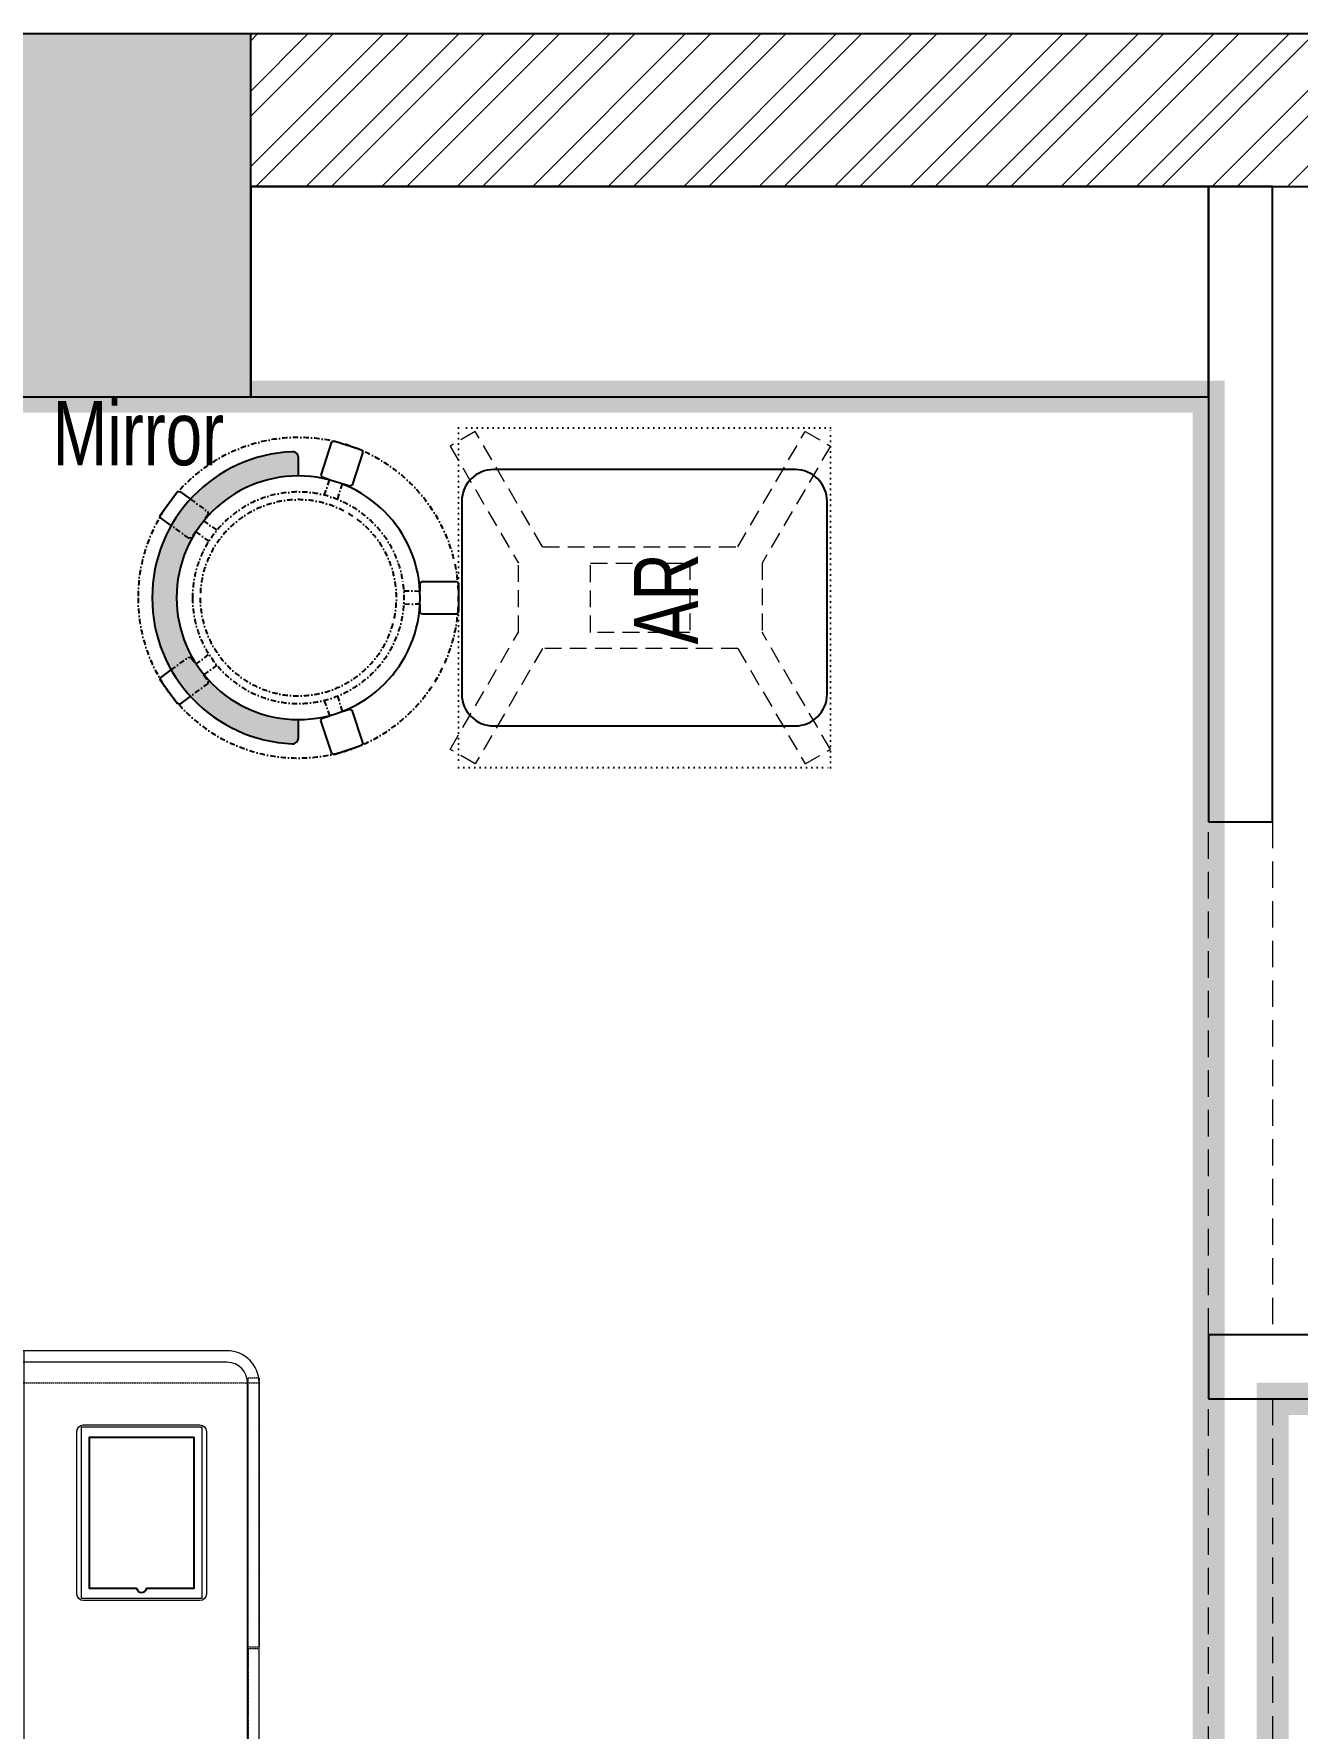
# Model space of a CAD drawing. Header units: feet. Extents: x 9216052 to 9238619, y -7067889 to -7056358.
# Drawn here: x 9232457 to 9234427, y -7059001 to -7056358 of the extents above; entities that cross this region are included whole.
import ezdxf

# ---------------------------------------------------------------- set-up
doc = ezdxf.new("R2010")
doc.units = ezdxf.units.FT
doc.header["$LTSCALE"] = 33
doc.header["$MEASUREMENT"] = 0
for name, pattern in [('a_p6_plan_L18$0$HIDDEN', [0.375, 0.25, -0.125]), ('ACAD_ISO03W100', [30, 12, -18]), ('DASHDOT2', [0.5, 0.25, -0.125, 0, -0.125]), ('DOT', [0.25, 0, -0.25]), ('HIDDEN2', [4.7624999999999975, 3.174999999999998, -1.587499999999999]), ('HIDDENX2', [0.75, 0.5, -0.25])]:
    doc.linetypes.add(name, pattern=pattern)
for name, color, linetype in [('A-WALL', 1, 'Continuous'), ('column', 10, 'Continuous'), ('LAMINATE FINISH', 80, 'Continuous')]:
    doc.layers.add(name, color=color, linetype=linetype)
for name, color, linetype, lineweight in [('HATCH', 9, 'Continuous', 9), ('LENS-CURTAIN', 5, 'a_p6_plan_L18$0$HIDDEN', 9), ('LENS-PARTITION', 21, 'Continuous', 25), ('LENS-TEXT', 31, 'Continuous', 5), ('LENS_DIMENSION', 193, 'Continuous', 0), ('LENS_TEXT', 31, 'Continuous', 5), ('LK-FF&E FLOOR', 1, 'Continuous', 9), ('LK-MIRROR', 133, 'Continuous', 13), ('LK-TILES FINISH', 251, 'Continuous', 5), ('LN-ELEVATION-1', 81, 'Continuous', 25), ('LN-ELEVATION-2', 103, 'Continuous', 20), ('LN-ELEVATION-4', 145, 'Continuous', 13), ('LN-HATCH', 251, 'Continuous', 0)]:
    doc.layers.add(name, color=color, linetype=linetype, lineweight=lineweight)
doc.styles.add('LK TXT', font='GILC____.TTF', dxfattribs={"height": 100})

# ---------------------------------------------------------------- blocks, each defined once
blk = doc.blocks.new('A$Cca4fbe6c')
at = {"layer": 'column'}
h = blk.add_hatch(color=8, dxfattribs=at)
h.dxf.hatch_style = 1
h.paths.add_polyline_path([(-340, 6937), (-340, 6707), (-340, 6582), (-230, 6582), (0, 6582), (0, 6932.5)])
h.paths.add_polyline_path([(-2410, 6937), (-2410, 6699), (-2410, 6359), (-1918, 6359), (-1918, 6707), (-1918, 6937)])
h.paths.add_polyline_path([(-5824, 6699), (-5824, 6937), (-6317, 6937), (-6317, 6698), (-6317, 6371), (-5824, 6371)])
h.paths.add_polyline_path([(-9677, 6698), (-9677, 6937), (-10174, 6937), (-10174, 6693), (-10174, 6366), (-9677, 6366)])
h.paths.add_polyline_path([(-13455, 6693), (-13455, 6937), (-13952, 6937), (-13952, 6688), (-13952, 6356), (-13455, 6356)])
h.paths.add_polyline_path([(-1950, -182), (-1950, 0), (-1950, 233), (-1950, 418), (-2550, 418), (-2550, -182)])
h.paths.add_polyline_path([(-17338, 221), (-17542, 221), (-17542, -92), (-17522, -92), (-17342, -92), (-17108, -92), (-17108, 221)])
at = {"layer": 'LN-HATCH'}
h = blk.add_hatch(dxfattribs=at)
h.set_pattern_fill('ANSI32', color=256, scale=222)
h.set_pattern_definition([(45, (-3143387.624186558, 5410740.35921923), (-58.86663953378008, 58.86663953378008), []), (45, (-3143348.379760268, 5410740.35921923), (-58.86663953378008, 58.86663953378008), [])])
h.paths.add_polyline_path([(-340, 6707), (-340, 6937), (-1918, 6937), (-1918, 6707)])
h.paths.add_polyline_path([(-5824, 6937), (-5824, 6699), (-2410, 6699), (-2410, 6937)])
h.paths.add_polyline_path([(-6317, 6698), (-6317, 6937), (-9677, 6937), (-9677, 6698)])
h.paths.add_polyline_path([(-10174, 6693), (-10174, 6937), (-13455, 6937), (-13455, 6693)])
h.paths.add_polyline_path([(-19298, 6937), (-19298, 4816), (-19068, 4816), (-19068, 6688), (-17558, 6688), (-17558, 4816), (-17558, 4597), (-17258, 4597), (-17258, 6688), (-13952, 6688), (-13952, 6937)])
h.paths.add_polyline_path([(-1950, 0), (0, 9.313226e-10), (0, 6582), (-230, 6582), (-230, 2001), (-2061, 2001), (-2061, 1754), (-1941, 1754), (-1941, 1849), (-244, 1849), (-244, 233), (-1950, 233)])
at = {"layer": 'A-WALL'}
for p, q in [((-2410, 6937), (-5824, 6937)), ((-5824, 6699), (-2410, 6699))]:
    blk.add_line(p, q, dxfattribs=at)
at = {"layer": 'column'}
blk.add_lwpolyline([(-6317, 6698), (-6317, 6371), (-5824, 6371), (-5824, 6699), (-5824, 6937), (-6317, 6937)], close=True, dxfattribs=at)
blk = doc.blocks.new('AR')
at = {"layer": 'LN-ELEVATION-2', "linetype": 'DOT', "lineweight": 25}
blk.add_lwpolyline([(0, 13.41378593863919), (530, 13.41378593863919), (530, 593.4137859386392), (0, 593.4137859386392)], close=True, dxfattribs=at)
at = {"layer": 'LN-ELEVATION-2', "lineweight": 25}
blk.add_lwpolyline([(465, 68.22063546301797), (465, 538.2206354630179, 0.4142135623730951), (415, 588.2206354630177), (115, 588.2206354630177, 0.4142135623730951), (65, 538.2206354630179), (65, 68.22063546301797, 0.4142135623730951), (115, 18.22063546301797), (415, 18.22063546301797, 0.4142135623730951)], format="xyb", close=True, dxfattribs=at)
at = {"layer": 'LN-ELEVATION-4', "linetype": 'HIDDEN2', "ltscale": 0.25}
for points in [[(185.8456009030342, 448.8780772723258), (5.888936847448348, 554.0078910568263), (28.48512306064368, 593.350836840691), (211.0874861851335, 486.6754184374586)], [(344.154399111867, 448.8780772762837), (524.1110631600021, 554.0078910947777), (501.5148769393563, 593.3508368753828), (318.9125138223171, 486.6754184374586)], [(211.0874861851335, 486.6754184376913), (318.9125138223171, 486.6754184376913)], [(185.8456009030342, 144.472759603057), (185.8456009030342, 448.8780772723258)], [(344.154399111867, 448.8780772762837), (344.154399111867, 144.4727595990989)], [(185.8456009030342, 144.472759603057), (5.888936847448348, 39.34294581855647), (28.48512306064368, 3.46917659e-08), (211.0874861851335, 106.6754184379242)], [(344.154399111867, 144.4727595990989), (524.1110631600021, 39.34294578060508), (501.5148769393563, 0), (318.9125138223171, 106.6754184379242)], [(318.9125138223171, 106.6754184376914), (211.0874861851335, 106.6754184376914)]]:
    blk.add_lwpolyline(points, dxfattribs=at)
blk.add_lwpolyline([(210.8456009030342, 373.9866790841333), (319.154399111867, 373.9866790841333), (319.154399111867, 219.3641577917151), (210.8456009030342, 219.3641577917151)], close=True, dxfattribs=at)
blk = doc.blocks.new('DR STOOL')
at = {"layer": 'HATCH'}
h = blk.add_hatch(dxfattribs=at)
h.set_pattern_fill('ANSI36', color=250, angle=-90.00000000000001)
h.set_pattern_definition([(315, (-227.8099174643867, 917.3997257252777), (6.173926083235043, -1.683798022700468), [7.9375, -1.587499999999999, 0, -1.587499999999999])])
edge = h.paths.add_edge_path()
edge.add_line((-190.0000000041909, 4.511094e-10), (-218.6899174675346, 4.511094e-10))
edge.add_arc((-218.6899174670689, 9.120000000388245), 9.119999999940092, 177.6119845363388, 269.9999999996136, ccw=False)
edge.add_arc((-1.8626451e-09, 3.565219e-10), 228.000000002257, 2.3880154632688004, 177.6119845367313, ccw=False)
edge.add_arc((218.6899174633436, 9.120000000497384), 9.120000000051716, -90.00000000034493, 2.3880154629299, ccw=False)
edge.add_line((218.6899174633436, 4.511094e-10), (190, 4.511094e-10))
edge.add_arc((-1.8626451e-09, 4.511094e-10), 190.000000001979, -1.27e-14, 180)
at = {"layer": 'LN-ELEVATION-1', "color": 1, "ltscale": 100}
for p, q in [((-128.6221585394814, 215.4841044476634), (-165.2704676063731, 189.0243927398114)), ((-124.7228340068832, 214.8545704018979), (-128.6221585394814, 215.4841044476634)), ((-112.6981821293011, 198.1996966340157), (-124.7228340068832, 214.8545704018979)), ((124.7553772013634, 214.9803744515593), (112.5488144652918, 198.2845540212292)), ((128.7014972954057, 215.5933048763618), (124.7553772013634, 214.9803744515593)), ((128.7014972954057, 215.5933048763618), (124.7553772013634, 214.9803744515593)), ((165.1911288509145, 188.915192311113), (128.7014972954057, 215.5933048763618)), ((165.1911288509145, 188.915192311113), (128.7014972954057, 215.5933048763618)), ((-165.2704676063731, 189.0243927398114), (-165.9069543029182, 185.0820035930228)), ((-165.9069543029182, 185.0820035930228), (-153.8003208162263, 168.3135803133482)), ((153.6734594982117, 168.4294150282658), (165.7973639420234, 185.0121775862135)), ((165.7973639420234, 185.0121775862135), (165.1911288509145, 188.915192311113)), ((165.7973639420234, 185.0121775862135), (165.1911288509145, 188.915192311113)), ((-242.9550312487409, -52.24013893969095), (-244.7482102331705, -55.75945052818861)), ((-191.2928382232785, -35.45407700946089), (-242.9550312487409, -52.24013893969095)), ((-187.9259491492994, -37.1695928365807), (-191.2928382232785, -35.45407700946089)), ((-184.1424400564283, -48.81403796559607), (-187.9259491492994, -37.1695928365807)), ((188.0651108901948, -36.96233201187715), (184.0504167033359, -49.19388854173303)), ((191.3981811110861, -35.27656588272658), (188.0651108901948, -36.96233201187715)), ((243.0100176925771, -52.21682526778022), (191.3981811110861, -35.27656588272658)), ((244.8123673382215, -55.78040257930116), (243.0100176925771, -52.21682526778022)), ((-244.7482102331705, -55.75945052818861), (-230.7800458371639, -98.74904560100549)), ((-173.8639617776498, -80.4479453730819), (-177.8421125086024, -68.2044548037811)), ((177.6922140880488, -68.56540505095472), (173.8739495249465, -80.1985000452405)), ((230.715890809428, -98.7280946081737), (244.8123673382215, -55.78040257930116)), ((-230.7800458371639, -98.74904560100549), (-227.2218665438704, -100.5620286722478)), ((-227.2218665438704, -100.5620286722478), (-175.5596735184081, -83.7759667420105)), ((-175.5596735184081, -83.7759667420105), (-173.8639617776498, -80.4479453730819)), ((173.8739495249465, -80.1985000452405), (175.5794035866856, -83.5704969359358)), ((175.5794035866856, -83.5704969359358), (227.1912401677109, -100.5107563209894)), ((227.1912401677109, -100.5107563209894), (230.715890809428, -98.7280946081737)), ((-22.72193054761737, -190.2142363802995), (-25.39390889601782, -192.886214728569)), ((-25.39390889601782, -192.886214728569), (-25.39390889601782, -247.2070584567482)), ((-10.47823652112856, -190.2142363802995), (-22.72193054761737, -190.2142363802995)), ((22.78362171910703, -190.2142363802995), (9.910054048988968, -190.2142363802995)), ((25.42475448176265, -192.8553691428751), (22.78362171910703, -190.2142363802995)), ((25.42475448176265, -247.1762128710543), (25.42475448176265, -192.8553691428751)), ((-25.39390889601782, -247.2070584567482), (-22.60096735274419, -250)), ((-22.60096735274419, -250), (22.60096735274419, -250)), ((22.60096735274419, -250), (25.42475448176265, -247.1762128710543))]:
    blk.add_line(p, q, dxfattribs=at)
at = {"layer": 'LN-ELEVATION-1', "linetype": 'DASHDOT2'}
for p, q in [((-92.92521573789418, 170.8129362839827), (-112.6981821293011, 198.1996966340157)), ((112.5488144652918, 198.2845540212292), (92.69529851106927, 171.1294289919315)), ((-153.8003208162263, 168.3135803133482), (-134.1093360339291, 141.0403694751003)), ((-103.4542870586738, 159.9154408004979), (-93.52748446213081, 167.0824927485227)), ((-88.15393704269081, 139.4771787207864), (-103.4542870586738, 159.9154408004979)), ((-93.52748446213081, 167.0824927485227), (-92.92521573789418, 170.8129362839827)), ((103.6608748426661, 159.8406005539291), (88.19885099539533, 139.4487815762331)), ((92.69529851106927, 171.1294289919315), (93.26858203159645, 167.4385604566923)), ((93.26858203159645, 167.4385604566923), (103.6608748426661, 159.8406005539291)), ((133.7372852512635, 141.1612321265929), (153.6734594982117, 168.4294150282658)), ((-134.1093360339291, 141.0403694751003), (-130.4219571123831, 140.4450534014686)), ((-130.4219571123831, 140.4450534014686), (-119.9844727469608, 147.9808124662595)), ((-119.9844727469608, 147.9808124662595), (-105.3687285655178, 126.9741353208374)), ((105.4096150295809, 126.94019481352), (120.1194891873747, 147.8074627162714)), ((120.1194891873747, 147.8074627162714), (130.0033113472163, 140.5812532722048)), ((130.0033113472163, 140.5812532722048), (133.7372852512635, 141.1612321265929)), ((-159.954806596972, -40.49024384317454), (-184.1424400564283, -48.81403796559607)), ((184.0504167033359, -49.19388854173303), (159.8786162491887, -40.79004861696012)), ((-177.8421125086024, -68.2044548037811), (-153.4148110738024, -60.73628028803068)), ((153.3006618716754, -61.02382378749462), (177.6922140880488, -68.56540505095472)), ((-10.92024635523557, -164.6382343793375), (-10.47823652112856, -190.2142363802995)), ((9.910054048988968, -190.2142363802995), (10.35584833659231, -164.674698740353))]:
    blk.add_line(p, q, dxfattribs=at)
at = {"layer": 'LN-ELEVATION-1', "color": 1, "ltscale": 100}
blk.add_lwpolyline([(-190.0000000023283, 0), (-218.6899174656719, 0, -0.4264743413925903), (-227.8019973598421, 9.5, -0.959166304662544), (227.8019973593764, 9.5, -0.4264743413925903), (218.6899174647406, 0), (190.0000000013969, 0)], format="xyb", dxfattribs=at)
at = {"layer": 'LN-ELEVATION-1', "linetype": 'DASHDOT2'}
for radius in [250, 165, 153]:
    blk.add_circle((0, 0), radius, dxfattribs=at)
at = {"layer": 'LN-ELEVATION-1', "color": 1, "ltscale": 100}
blk.add_circle((0, 0), 190, dxfattribs=at)
blk = doc.blocks.new('I-PAD Frame')
at = {"color": 3, "linetype": 'Continuous'}
blk.add_lwpolyline([(357868.7410323084, -232321.1361381283), (358122.7410323085, -232321.1361381283, 0.4142135623713902), (358132.7410323086, -232311.1361381283), (358132.7410323086, -232129.1361381283, 0.4142135623713902), (358122.7410323085, -232119.1361381283), (357868.7410323084, -232119.1361381283, 0.4142135623713902), (357858.7410323085, -232129.1361381283), (357858.7410323085, -232311.1361381283, 0.4142135623713902)], format="xyb", close=True, dxfattribs=at)
at = {"color": 3, "linetype": 'Continuous', "lineweight": 25}
blk.add_lwpolyline([(358113.2410323085, -232229.6755301424), (358113.2410323085, -232302.1361381283), (357878.2410323086, -232302.1361381283), (357878.2410323086, -232138.1361381283), (358113.2410323085, -232138.1361381283), (358113.2410323085, -232210.5967461141, 0.3275382217372251), (358114.6410323081, -232212.5046245168, -0.733799385757267), (358114.6410323086, -232227.7676517396, 0.3275382217372252)], format="xyb", close=True, dxfattribs=at)
blk = doc.blocks.new('Billing Counter 1800')
at = {"color": 5, "linetype": 'HIDDENX2', "ltscale": 0.025}
for p, q in [((-849.9999978118577, -374.9978339364752), (-850.0000002956948, 375)), ((849.9999976539983, -374.9978339364752), (850.0000001378356, 375))]:
    blk.add_line(p, q, dxfattribs=at)
at = {"color": 0, "linetype": 'Continuous'}
for p, q in [((850, 375), (-850, 375)), ((900, -325), (900, 325)), ((-850, -375), (850, -375))]:
    blk.add_line(p, q, dxfattribs=at)
at = {"color": 2, "linetype": 'Continuous'}
blk.add_line((849, -375), (849.9999976539983, -374.9978339364752), dxfattribs=at)
at = {"color": 2, "linetype": 'HIDDENX2', "ltscale": 0.025}
for points in [[(-857.9999984272289, 375), (-437.4115580061916, 375), (-437.4115580851212, 358), (-857.9999985061586, 358)], [(435.3333326776046, 375), (-435.2551077436656, 375), (-435.2551076647359, 358), (435.3333327565342, 358)], [(437.3333327565342, 375), (857.9217731775715, 375), (857.9217730986419, 358), (437.3333326776046, 358)], [(-857.9999984272289, -375), (-437.4115580061916, -375), (-437.4115580851212, -358), (-857.9999985061586, -358)], [(435.3333326776046, -375), (-435.2551077436656, -375), (-435.2551076647359, -358), (435.3333327563014, -358)], [(437.3333327563013, -375), (857.9217731775715, -375), (857.9217730986419, -358), (437.3333326776046, -358)]]:
    blk.add_lwpolyline(points, close=True, dxfattribs=at)
at = {"color": 5, "linetype": 'Continuous'}
for points in [[(-780.9166655030566, 97.25000000000001), (-513.9166655030567, 97.25000000000001), (-513.9166655030567, 286.25), (-780.9166655030566, 286.25)], [(780.9166655030566, 97.25000000000001), (513.9166655030567, 97.25000000000001), (513.9166655030567, 286.25), (780.9166655030566, 286.25)], [(-780.9166655030566, -97.25000000000001), (-513.9166655030567, -97.25000000000001), (-513.9166655030567, -286.25), (-780.9166655030566, -286.25)], [(780.9166655030566, -97.25000000000001), (513.9166655030567, -97.25000000000001), (513.9166655030567, -286.25), (780.9166655030566, -286.25)]]:
    blk.add_lwpolyline(points, close=True, dxfattribs=at)
at = {"color": 5, "linetype": 'HIDDENX2', "ltscale": 0.025}
blk.add_lwpolyline([(850, 8.5), (-850, 8.5), (-850, -8.5), (850, -8.5)], close=True, dxfattribs=at)
at = {"color": 0, "linetype": 'Continuous'}
for centre, radius, start, end in [((-850, 325), 50.0000000000291, 90, 180), ((849.999999999767, 325), 50.00000000005822, 0, 90), ((849.999999999767, -325), 50.0000000000291, 270, 0)]:
    blk.add_arc(centre, radius, start, end, dxfattribs=at)
at = {"layer": 'LN-ELEVATION-2'}
blk.add_line((-900, 325), (-900, -325), dxfattribs=at)
for points in [[(850, 375), (-850, 375, 0.4142135623725836), (-900, 325), (-900, -325, 0.4142135623725836), (-850, -375), (850, -375, 0.4142135623725837), (900, -325), (900, 325, 0.4142135623725836)], [(850, 357), (-850, 357, 0.4142135623730951), (-882, 325), (-882, -325, 0.4142135623730951), (-850, -357), (850, -357, 0.4142135623730951), (882, -325), (882, 325, 0.4142135623730951)]]:
    blk.add_lwpolyline(points, format="xyb", close=True, dxfattribs=at)
blk.add_lwpolyline([(-900, -8.5), (900, -8.5), (900, 8.5), (-900, 8.5)], close=True, dxfattribs=at)
blk.add_arc((-850, -325), 50.00000000005822, 180, 270, dxfattribs=at)
at = {"color": 2, "linetype": 'Continuous', "xscale": -1, "rotation": 180}
blk.add_blockref('I-PAD Frame', (-358643.1576978308, -232028.3861380983), dxfattribs=at)
at = {"color": 2, "linetype": 'Continuous', "rotation": 180}
blk.add_blockref('I-PAD Frame', (358643.1576977922, -232028.3861381579), dxfattribs=at)
at = {"color": 2, "linetype": 'Continuous'}
blk.add_blockref('I-PAD Frame', (-358643.1576978113, 232028.3861381281), dxfattribs=at)
at = {"color": 2, "linetype": 'Continuous', "xscale": -1}
blk.add_blockref('I-PAD Frame', (358643.1576978117, 232028.3861381281), dxfattribs=at)
at = {"layer": 'LENS-TEXT', "color": 0, "linetype": 'Continuous', "ltscale": 3, "insert": (-7.865375894587486, -8.871815700083971), "char_height": 100, "attachment_point": 5, "style": 'LK TXT'}
blk.add_mtext_dynamic_manual_height_columns('BILLING COUNTER', width=353.0555573365615, gutter_width=0.5, heights=[0], dxfattribs=at)

msp = doc.modelspace()

# ---------------------------------------------------------------- linework, layer by layer
at = {"layer": 'LAMINATE FINISH', "color": 85, "linetype": 'ACAD_ISO03W100', "ltscale": 0.05, "const_width": 50}
msp.add_lwpolyline([(9234288.750325546, -7063062.263292894), (9234288.750325546, -7057587.263297029)], dxfattribs=at)
at = {"layer": 'LENS-CURTAIN', "ltscale": 5}
for points in [[(9234288.750325546, -7058387.263297028), (9234288.750325546, -7057587.263297029), (9234388.750325544, -7057587.263297029), (9234388.750325544, -7058387.263297028)], [(9234388.750325842, -7058487.263297029), (9234388.750325842, -7059287.263297029), (9234288.750325842, -7059287.263297029), (9234288.750325842, -7058487.263297029)]]:
    msp.add_lwpolyline(points, close=True, dxfattribs=at)
at = {"layer": 'LENS-PARTITION'}
for points in [[(9232794.750325544, -7056924.263292894), (9234288.750325546, -7056924.263292894), (9234288.750325546, -7056596.263292894), (9232794.750325544, -7056596.263292894)], [(9234288.750325546, -7057587.263297029), (9234388.750325544, -7057587.263297029), (9234388.750325544, -7056596.263292894), (9234288.750325546, -7056596.263292894)], [(9234288.750325546, -7058487.263297029), (9235888.750325544, -7058487.263297029), (9235888.750325544, -7058387.263297029), (9234288.750325546, -7058387.263297029)]]:
    msp.add_lwpolyline(points, close=True, dxfattribs=at)
at = {"layer": 'LK-MIRROR', "linetype": 'ACAD_ISO03W100', "ltscale": 0.05, "const_width": 50}
msp.add_lwpolyline([(9232301.750325544, -7056924.263292894), (9234288.750325546, -7056924.263292894), (9234288.750325546, -7057587.263297029)], dxfattribs=at)
at = {"layer": 'LK-TILES FINISH', "color": 212, "linetype": 'ACAD_ISO03W100', "ltscale": 0.05, "const_width": 50}
msp.add_lwpolyline([(9234388.750325842, -7058487.263297029), (9236788.750325544, -7058487.263297029), (9236788.750325544, -7059287.263297029), (9234388.750325842, -7059287.263297029)], close=True, dxfattribs=at)

# ---------------------------------------------------------------- block references
at = {"layer": 'LENS_DIMENSION'}
msp.add_blockref('A$Cca4fbe6c', (9238618.750325544, -7063295.263292893), dxfattribs=at)
at = {"layer": 'LK-FF&E FLOOR'}
for name, p, rotation in [('AR', (9233105.588142576, -7056972.745129059), 269.9999999999999), ('Billing Counter 1800', (9232432.750325851, -7059312.263292894), 270)]:
    msp.add_blockref(name, p, dxfattribs=dict(at, rotation=rotation))
at = {"layer": 'LK-FF&E FLOOR', "xscale": -1, "rotation": 90}
msp.add_blockref('DR STOOL', (9232869.001928514, -7057237.74512906), dxfattribs=at)

# ---------------------------------------------------------------- texts
at = {"layer": 'LENS-TEXT', "color": 0, "linetype": 'Continuous', "ltscale": 3, "insert": (9233442.554870235, -7057239.402165966), "char_height": 100, "attachment_point": 5, "rotation": 89.99999999999997, "style": 'LK TXT'}
msp.add_mtext_dynamic_manual_height_columns('AR', width=237.4408088319178, gutter_width=12.5, heights=[0], dxfattribs=at)
at = {"layer": 'LENS_TEXT', "linetype": 'Continuous', "ltscale": 3, "insert": (9232619.333366323, -7056981.814310942), "char_height": 100, "width": 324.4738372093023, "attachment_point": 5, "style": 'LK TXT'}
msp.add_mtext('{\\C7;Mirror}', dxfattribs=at)

doc.saveas('drawing.dxf')
